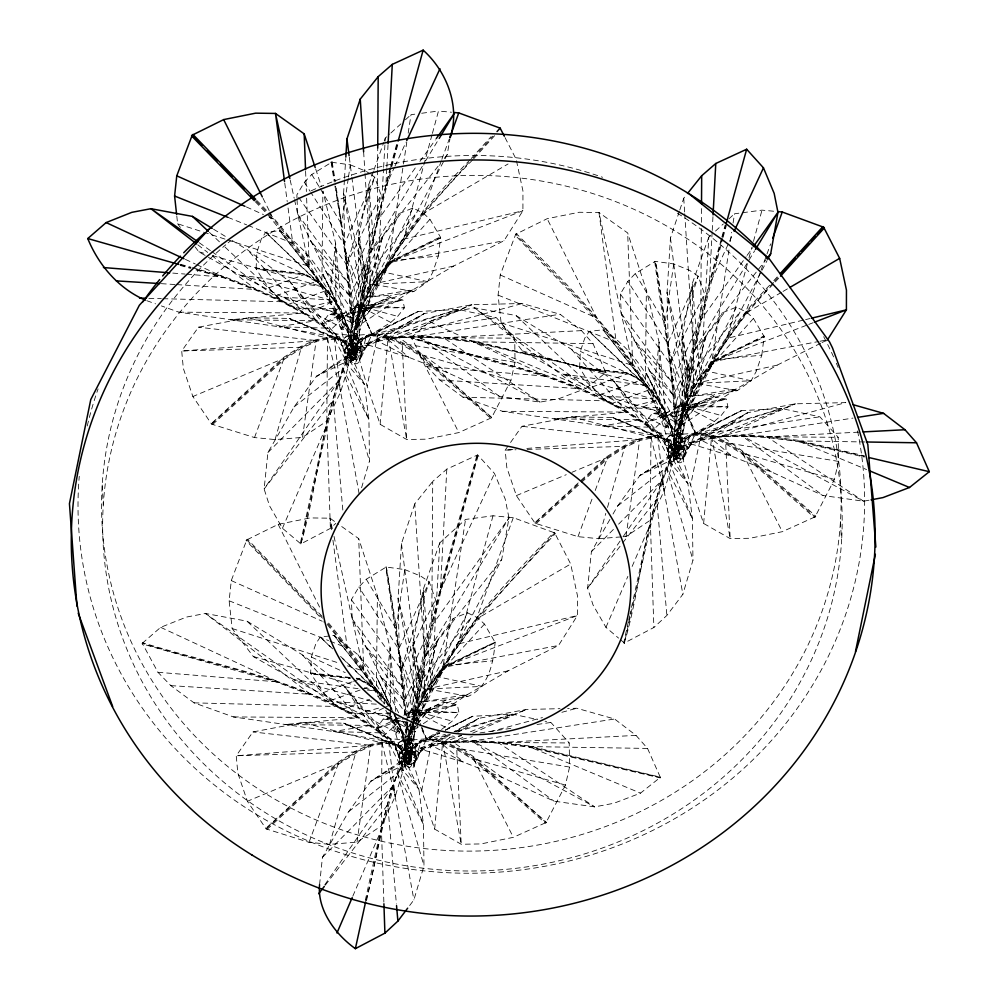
<?xml version="1.0" encoding="UTF-8"?>
<svg xmlns="http://www.w3.org/2000/svg" width="999" height="999" viewBox="0 0 999 999"><rect width="100%" height="100%" fill="white"/><g stroke="black" fill="none" stroke-linecap="round" stroke-linejoin="round"><path stroke-width="0.75" stroke-dasharray="5 3.75" d="M350.649 332.18L349.75 348.938L351.985 349.725L354.845 347.902L353.047 337.824L352.322 322.939L350.649 332.317L352.959 332.08L351.673 331.281L350.649 332.13L353.034 331.718M407.342 718.88C405.557 733.141 404.083 746.715 404.732 760.189C406.081 768.381 413.349 759.053 409.503 754.407C408.091 742.469 405.132 731.805 407.829 722.377M674.15 431.281C675.187 439.622 670.691 451.223 675.461 457.53C684.29 454.957 674.762 440.884 676.523 434.915C675.611 429.145 674.35 401.848 682.529 405.582L694.917 433.354L695.903 433.091L683.491 405.132L680.594 404.033L677.871 406.768L676.485 412.025L674.15 431.431L676.448 431.181L675.162 430.394L674.15 431.231L676.523 430.819M326.823 421.103L327.447 338.186L248.252 317.769L198.439 327.185L181.706 351.011L183.329 368.406L192.869 396.516L211.601 424.125L254.508 437.562L275.075 439.585L302.51 437.387L326.823 421.103L340.696 391.683L348.576 365.859L346.553 342.832L340.147 339.36L289.223 318.419L248.252 317.769M377.585 169.818L377.247 221.066L364.797 278.359L356.368 327.098L444.305 160.152M377.597 168.269L377.722 148.077M381.343 825.861L381.968 742.956L302.772 722.527L252.959 731.942L236.226 755.768L237.849 773.164L247.39 801.273L266.121 828.883L309.028 842.319L329.595 844.342L357.03 842.145L381.343 825.861L395.217 796.44L403.097 770.629L401.074 747.589L394.667 744.118L343.743 723.176L302.772 722.527M409.752 724.175L410.889 731.855L501.723 559.415L508.978 517.944L505.207 499.063L494.493 473.489L477.672 454.895L446.803 469.143L432.717 481.406L431.768 625.824L419.318 683.116L412.25 723.114M622.951 536.738L625.998 536.5L650.312 520.217L650.936 437.3L571.74 416.87L521.94 426.298L508.716 445.092M701.348 228.546L700.736 320.179L688.286 377.472L679.869 426.198L761.288 271.653M701.385 222.34L701.485 206.805M343.069 328.234L335.951 312.5L321.815 286.463L322.889 190.996L335.627 243.207L343.069 328.234L239.585 275.012L198.813 251.798L195.13 246.915M377.41 595.766L390.147 647.964L383.916 704.595L376.336 691.221L377.41 595.766L358.703 538.623L339.985 525.299M666.558 427.335L659.44 411.613L645.304 385.577L646.378 290.11L627.672 232.967L598.975 212.537L579.133 212.263L547.152 218.706L515.721 234.241L500.249 274.95L498.089 295.13L501.123 322.864L522.302 350.899L563.074 374.113L666.558 427.335L659.115 342.307L646.378 290.11M682.529 437.05L680.644 444.318L682.642 436.513L683.391 427.897L682.142 433.866L682.155 433.091M256.106 268.556L256.868 252.31L261.301 239.023L265.709 232.292L279.483 230.682C314.697 252.772 333.691 290.434 348.002 328.059L332.367 311.763C317.645 306.256 301.748 312.075 287.462 304.72C273.626 295.891 264.248 282.492 256.106 268.556L304.82 274.363L316.608 281.331L326.71 290.409L334.515 300.612L343.419 316.596L332.367 311.763L339.273 308.404L323.052 274.176L348.002 328.059M390.771 713.199L356.805 713.923L341.983 709.477L330.632 700.486L323.239 692.632L310.627 673.314L311.388 657.067L315.821 643.781L320.229 637.05L334.016 635.451L358.179 654.919L377.572 678.933L392.033 709.04M579.607 367.657L580.357 351.411L584.79 338.124L589.198 331.393L602.984 329.795C638.199 351.873 657.192 389.535 671.49 427.16L655.868 410.864C641.146 405.357 625.237 411.188 610.951 403.821C597.127 394.992 587.737 381.593 579.607 367.657L628.309 373.464L640.109 380.444L650.199 389.51L658.016 399.712L666.92 415.696L655.868 410.864L662.762 407.505L646.54 373.289L671.49 427.16M390.309 297.577L352.797 317.67L336.114 313.798L351.848 331.993C352.972 323.239 351.173 312.637 356.893 305.307L404.42 307.829L402.822 299.975L390.309 297.577L375.674 303.084L352.26 323.276L336.114 313.798L328.696 314.273L321.528 324.188L328.534 331.83L337.275 334.053L353.371 335.539L371.915 334.028L390.809 322.427L397.689 316.358L404.42 307.829L354.857 307.717L321.528 324.188L353.509 312.874L402.822 299.975L354.857 307.717M411.463 724L406.78 728.034L390.634 718.556L406.368 736.75L407.317 722.427L390.634 718.556L383.216 719.03L376.049 728.945L383.054 736.588L391.795 738.81L407.892 740.309L426.436 738.785L440.297 730.281M713.798 396.69L676.286 416.77L659.615 412.912L675.336 431.106C676.46 422.352 674.662 411.75 680.381 404.408L727.921 406.93L726.31 399.076L713.798 396.69L699.163 402.185L675.749 422.377L659.615 412.912L652.185 413.386L645.029 423.301L652.035 430.931L660.776 433.154L676.872 434.652L695.404 433.141L714.297 421.541L721.191 415.472L727.921 406.93L678.358 406.818L645.029 423.301L676.997 411.988L726.31 399.076L678.358 406.818M386.775 168.694L385.864 185.814L377.247 221.066L416.308 166.496M386.85 167.133L387.999 145.342M446.803 469.143L440.384 590.571L431.768 625.824L508.978 517.944L424.612 657.354L414.76 503.883L432.717 481.406M712.15 231.993L709.352 284.915L700.736 320.179L746.153 256.718M712.237 230.432L712.974 216.421M360.814 340.372L359.652 360.701L367.132 386.014L380.132 424.338L406.693 439.498L426.398 439.173L458.828 432.579L491.583 417.757L510.926 380.344L515.034 362.3L514.71 338.211L496.378 317.694L458.141 309.403L418.082 311.526L366.271 336.725L360.814 340.372L418.082 311.526L371.491 335.364L366.271 336.725L359.652 360.701L371.491 335.364L458.141 309.403L377.659 335.202L371.491 335.364M516.483 160.764L522.952 190.984L522.914 210.752L504.008 240.709L453.646 266.046L413.087 289.71L358.766 325.524L364.685 309.615L377.048 283.179L383.541 168.943M383.628 167.395L385.289 138.062L389.76 134.003M438.998 732.629L420.791 741.483L415.334 745.142L414.185 765.459L421.653 790.771L434.652 829.095L461.213 844.255L480.919 843.93L513.349 837.337L546.103 822.514L565.446 785.102L569.555 767.057L569.23 742.969L550.899 722.452L545.017 721.178M415.434 724.5L424.875 701.51L431.568 687.936L439.81 542.819L465.522 519.443L493.019 515.784L513.286 517.669L554.682 532.892L570.679 564.01L577.472 595.754L577.434 615.509L558.528 645.466L508.166 670.804L467.607 694.48L419.755 726.023M684.315 439.485L683.154 459.815L690.634 485.114L703.621 523.451L730.182 538.598L749.887 538.274L782.317 531.68L815.084 516.858L834.415 479.458L838.523 461.401L838.198 437.312L819.867 416.808L781.643 408.504L741.57 410.626L689.76 435.826L684.315 439.485L741.57 410.626L694.992 434.478L689.76 435.826L683.154 459.815L694.992 434.478L781.643 408.504L701.161 434.315L694.992 434.478M820.691 343.244L777.135 365.159L736.575 388.823L682.255 424.637L688.186 408.716L700.536 382.28L708.791 237.175L711.026 235.14M344.418 179.82L343.581 193.481L344.792 248.813L356.368 327.098M344.518 178.309L345.729 158.579M352.06 349.463C350.986 374.425 360.452 348.226 356.668 340.097L356.581 344.405L354.608 349.525L355.432 348.127M414.76 503.883L401.473 543.618L398.102 598.239L399.313 653.571L408.853 718.031M406.593 754.233C403.346 778.933 418.419 751.91 404.52 760.127C402.734 773.189 418.131 767.082 408.791 758.253M679.308 211.476L670.454 237.962L667.07 292.582L668.294 347.914L679.869 426.198M675.561 448.576C672.327 473.289 687.399 446.253 673.488 454.47C671.703 467.532 687.1 461.438 677.759 452.609M358.878 315.659L359.278 316.458L366.471 297.49L373.114 284.703L382.105 272.24L393.032 261.176L440.734 237.937L440.522 236.863L392.757 260.115L381.78 271.228L372.727 283.778L362.15 306.031L358.903 315.584L355.994 329.995L355.219 328.196L358.903 315.584L359.403 316.246M682.367 414.785L682.866 415.447L682.492 414.573L678.721 427.31L679.17 428.908L679.932 428.608C682.604 412.762 688.723 397.739 696.603 383.803C710.039 357.355 739.822 349.762 764.235 337.038L764.023 335.964L716.258 359.215L705.269 370.329L696.178 382.942C692.394 392.195 682.579 405.956 682.854 415.459M359.028 337.937L357.155 345.217L357.192 344.031L358.379 338.561L357.317 350.661L357.48 349.875C355.794 370.417 341.296 348.289 351.948 340.884L356.918 324.275L364.485 308.903L365.472 310.177L358.641 334.765L359.902 328.783C359.103 332.317 360.701 342.395 354.558 337.063C352.222 340.135 352.934 345.192 352.397 348.976C356.156 356.243 357.292 328.172 355.282 327.972M407.929 739.335L410.015 744.38L410.976 734.003L410.177 732.467L408.129 743.056L409.34 745.229L409.977 741.358C410.152 743.968 410.089 761.613 406.73 752.447M678.983 438.736L679.944 428.346L679.158 426.81L677.11 437.4L678.309 439.585L678.958 435.701C678.646 438.012 679.732 455.132 675.749 447.44C677.921 441.383 672.514 444.031 674.987 448.901L674.874 448.264L676.123 456.268L677.996 458.279L678.808 456.131L677.097 445.591L671.977 426.573L667.12 415.447C664.909 410.302 644.068 377.397 628.309 373.988L579.67 368.206L579.47 367.257L628.271 372.914L640.147 379.945L650.262 389.036L662.961 407.23M356.431 329.508C354.133 320.217 352.997 351.66 355.457 336.601L355.482 339.623M410.951 734.265C410.514 730.032 408.803 735.626 410.951 734.265L413.923 721.003M679.932 428.608L678.858 426.998M356.705 353.996C362.537 359.877 357.23 368.506 351.523 360.527C348.776 358.329 350.861 351.236 354.333 354.707C351.511 349.513 347.053 355.507 350.499 358.816L348.389 351.935L349.3 349.787L348.589 352.884C349.188 357.48 359.365 359.178 356.231 353.009M349.2 354.67L349.263 355.969M354.932 348.926L354.682 345.904L354.757 351.286C358.778 368.344 341.508 355.694 354.258 353.496C361.426 357.255 353.221 369.268 350.474 359.478L350.786 360.302L350.137 358.941M406.73 752.459L408.166 742.607M672.652 454.433C672.439 451.073 676.885 450.949 677.834 453.821C676.161 451.123 672.464 454.52 674.1 456.818L673.988 457.917L672.652 454.433L672.752 455.069M683.903 438.062C695.891 428.871 688.648 442.22 682.554 440.959C681.83 436.138 689.697 437.649 684.727 442.02L684.952 441.546C683.928 441.645 685.664 443.931 683.778 447.664L683.129 445.604C692.17 460.214 665.646 465.109 679.557 446.603L678.383 448.638L678.184 445.017L678.246 450.399C678.496 453.509 678.733 462.962 673.626 458.042M349.712 356.268L349.787 358.117M352.023 350.075C354.47 334.727 362.512 362.637 351.91 358.653C351.96 301.848 344.243 241.021 334.515 183.516M404.245 761.038L404.308 762.874M406.543 754.832L407.117 750.923L410.701 751.048L411.163 762.025L410.065 763.224L407.467 763.661L405.956 762.899L406.356 737.999L405.369 722.227M673.214 455.382L673.289 457.23M675.511 449.175L675.736 446.203M336.825 338.424L337.3 336.526L339.373 336.663L346.066 344.243L344.318 346.291L341.346 345.417L341.546 342.907L344.63 342.482L349.338 348.863L348.589 347.952C363.861 361.301 343.968 367.232 344.343 348.976L344.73 350.537L343.693 348.838C339.56 340.522 335.239 336.089 326.161 328.434L327.235 327.66L339.323 336.601C340.909 342.033 332.867 335.652 339.323 336.601M391.346 743.181L391.82 741.283L393.893 741.42L400.587 749L398.838 751.061L395.866 750.174L396.066 747.664L399.15 747.24L403.858 753.621L403.109 752.709C418.381 766.058 398.489 771.99 398.863 753.733L399.25 755.294L398.214 753.596C394.081 745.279 389.76 740.846 380.681 733.204L381.755 732.417L393.843 741.37C395.429 746.79 387.387 740.421 393.843 741.37M664.41 443.494C666.52 437.937 672.04 444.892 672.827 447.964L672.077 447.065C687.362 460.402 667.457 466.346 667.832 448.076L668.219 449.637L667.182 447.952C663.049 439.622 658.728 435.189 649.65 427.547L650.724 426.76L662.812 435.714C663.91 439.81 671.703 441.158 668.418 445.179C666.171 446.753 662.624 443.244 665.546 441.67M344.118 351.211C344.143 347.877 349.113 347.265 350.899 349.6M398.638 755.968C398.626 752.984 402.759 752.135 404.782 753.758M667.607 450.312C667.594 447.327 671.74 446.491 673.763 448.101M340.909 344.38L342.058 342.57M395.429 749.138L396.066 747.664M351.598 346.728L349.325 345.005C352.297 345.479 354.233 351.498 349.787 350.162C346.291 350.537 346.84 342.595 346.778 347.327L348.589 352.884C347.427 347.739 355.095 349.8 356.231 353.009M380.132 424.338L388.136 337.237L377.659 335.202L367.132 386.014M401.935 746.49C397.24 743.943 400.237 750.187 401.298 752.085L401.498 750.062L403.121 757.642C403.758 770.067 420.479 773.189 410.751 757.766C399.912 746.153 401.998 767.182 411.351 760.564M434.652 829.095L442.657 741.995L432.18 739.959L426.011 740.122L420.791 741.483L414.185 765.459L426.011 740.122L439.722 733.116M676.81 449.438L677.959 450.711L675.087 445.829L672.814 444.118L674.075 445.304C671.003 436.351 652.185 435.164 671.153 443.731C673.189 437.837 663.973 439.747 670.267 446.428L670.466 444.418L672.09 451.985C676.773 471.703 690.971 460.576 676.073 448.938L678.071 450.287M703.621 523.451L711.625 436.338L701.161 434.315L690.634 485.114M346.778 347.327C345.816 344.618 349.675 344.568 350.936 346.104C349.8 350.874 357.33 351.223 357.28 346.591M351.748 323.326C354.008 327.635 350.125 299.25 359.99 306.019L372.078 334.303L359.028 306.468C353.559 302.16 353.708 318.644 352.772 323.139M401.148 751.41C403.234 746.84 408.454 753.583 408.991 756.368L406.943 754.732M670.117 445.766C670.304 443.044 674.05 444.318 675.087 445.829M411.351 760.551L411.226 758.753M672.09 451.985L672.789 448.888L672.09 451.985C672.664 455.731 681.243 458.753 680.207 453.096M676.897 444.98C673.925 438.861 671.578 464.46 679.907 456.993C675.174 392.033 666.246 325.911 655.694 261.288L654.72 261.376C662.387 321.578 677.172 385.776 674.425 445.829M676.335 444.168L677.135 436.963M356.331 346.541L353.958 348.052L351.124 347.44L353.496 345.929L356.331 346.553L344.68 244.318L335.564 183.317M402.909 756.693L403.821 754.545L403.121 757.642M405.794 752.459C413.411 754.62 409.091 747.289 405.794 752.447M671.877 451.036L672.964 449.026L677.022 449.575L675.911 449.075M674.65 446.253C683.054 449.463 678.358 441.895 675.212 445.666M361.576 487.749L369.468 461.088L368.918 419.568L364.423 384.503L350.125 354.158L316.408 376.373L294.131 406.88L267.907 452.572L264.111 488.973L269.53 505.806L282.455 528.259L300.849 543.906L330.382 528.396L335.801 523.376M351.436 336.051C363.024 335.726 343.968 334.977 355.057 335.589M319.58 884.627L322.427 857.329L348.651 811.638L370.929 781.131L404.645 758.915L418.943 789.26L423.439 824.325L423.988 865.846L413.898 899.912L408.566 906.98M410.851 751.298L409.578 740.346L407.592 739.959L405.944 741.008L407.917 741.395L409.578 740.346L408.129 729.195L405.694 729.582L408.104 729.245L407.355 723.338M609.914 519.43L591.408 551.673L587.612 588.086L593.019 604.919L605.956 627.372L618.593 638.124M674.924 435.164L677.359 435.626L678.446 434.528L674.924 435.127L677.896 434.29M359.715 309.603L358.466 309.453L354.957 326.723L355.906 328.521L357.779 327.46L362.325 294.717M411.526 721.415C404.383 736.463 415.759 737.649 413.461 721.64M413.848 720.504L416.845 699.487M721.453 238.536C705.506 294.568 691.795 351.286 681.93 408.716C682.991 410.839 683.691 406.793 681.955 408.566L678.383 426.211L679.395 427.622L681.281 426.561L685.826 393.831M396.241 717.532L397.59 732.991L294.106 679.77L253.334 656.555L232.143 628.521L229.121 600.786L231.281 580.594L246.753 539.897L278.184 524.35L310.165 517.919L329.995 518.194L338.736 524.413M329.395 299.837L335.627 243.207L335.951 312.5L282.143 297.14L329.395 299.837L239.585 275.012L321.815 286.463C306.081 260.627 288.486 235.702 267.982 213.424M360.302 346.978L357.043 350.362L358.629 349.55C351.71 349.275 356.243 358.666 361.089 355.157L364.785 347.814L363.886 350.387C347.465 348.551 385.676 335.352 386.7 337.937L417.669 335.664L443.681 337.187L474.525 341.196L606.106 372.639L474.338 342.407L443.556 338.411L417.757 336.9L398.526 337.712L377.21 341.321L376.536 340.197L377.547 340.334L377.385 341.283C350.487 354.108 377.547 332.667 363.886 350.387C366.096 348.626 362.962 345.679 360.851 346.69M414.822 751.735L411.563 755.119L413.149 754.307C406.231 754.033 410.776 763.436 415.609 759.914L419.305 752.572L418.406 755.157C404.97 754.757 428.171 743.256 431.206 744.879L452.759 741.233L472.19 740.421L498.201 741.945L529.045 745.953L660.651 777.247L660.289 777.946L528.858 747.177L498.076 743.169L472.277 741.658L453.047 742.469L431.73 746.078L431.056 744.954L432.18 745.242L431.905 746.041C405.02 758.878 432.067 737.424 418.406 755.157C420.804 753.146 416.895 750.062 414.835 751.723M652.884 398.938L659.115 342.307L659.44 411.613L605.631 396.241L652.884 398.938L563.074 374.113L645.304 385.577C612.175 327.21 561.538 282.255 515.721 234.241M683.791 446.091L680.544 449.463L682.117 448.651C675.199 448.376 679.745 457.779 684.577 454.27L688.286 446.915L687.387 449.5C670.953 447.652 709.19 434.465 710.189 437.05L741.158 434.777L767.17 436.288L798.014 440.297L864.485 455.869M256.805 200.449C293.781 236.663 321.516 280.956 344.867 326.848C345.691 329.995 338.911 331.119 342.095 327.51C347.927 323.826 348.688 341.683 351.223 344.942L350.786 344.006C363.499 359.59 340.709 374.25 345.604 347.252L345.654 348.426L345.067 345.866C336.026 296.853 298.926 252.472 267.257 214.098M352.972 346.828C352.697 350.137 348.801 353.808 345.454 352.372L344.842 351.024M389.273 712.861L391.246 716.67C397.39 728.608 402.859 737.599 405.744 749.7L405.307 748.763C418.019 764.347 395.229 779.008 400.124 752.01L400.174 753.184L399.588 750.624C397.652 736.975 392.794 723.576 385.764 710.264M407.492 751.585C407.217 754.894 403.334 758.566 399.975 757.13L399.363 755.781M672.065 431.73C674.038 434.44 672.389 441.283 667.532 440.147C646.415 358.404 570.666 294.618 515.022 234.927L516.358 233.579C577.022 293.893 646.515 362.088 674.712 444.043L674.288 443.106C686.987 458.703 664.198 473.364 669.105 446.353L669.155 447.527L667.22 439.71M676.46 445.929C676.186 449.238 672.302 452.922 668.955 451.486L668.331 450.137M357.217 345.716L355.107 343.356L352.759 344.18L348.039 326.923L347.377 328.059L349.213 337.749L346.541 340.871L343.731 340.634M351.236 324.912L353.534 324.338M405.694 729.632L408.116 729.133M674.675 423.988L677.097 423.551M438.324 256.019L440.621 237.4L429.945 219.33L423.364 213.199L412.962 208.004L398.701 213.761L382.967 235.564L369.343 265.784L355.831 328.858L375 304.033L391.783 295.142L413.811 291.558L427.634 281.643L432.642 272.49L438.324 256.019L392.894 260.639C372.852 278.134 361.426 303.259 355.831 328.858M446.303 699.899L429.52 708.791L413.661 720.716L420.766 701.847L446.303 699.899L468.331 696.315C489.048 686.937 493.406 662.487 495.142 642.157L447.277 664.872L436.301 675.986L427.247 688.536L420.554 701.435L413.586 720.217M761.812 355.12L764.11 336.501L753.446 318.431L746.865 312.312L736.45 307.105L722.19 312.862L706.468 334.665L692.831 364.885L679.32 427.959L698.488 403.134L715.284 394.243L737.312 390.659L751.123 380.756L756.143 371.591L761.812 355.12L716.395 359.752C696.353 377.235 684.914 402.36 679.32 427.959M359.141 340.234L356.531 344.405C355.344 341.521 361.538 322.178 354.957 326.723M682.966 438.873L680.032 443.506C683.441 417.769 678.009 419.68 675.611 443.618L675.986 442.42C667.432 466.57 685.926 457.355 680.157 439.198L680.069 443.519L678.096 448.626L678.433 447.914M394.63 714.148L403.097 732.517L402.797 733.94L401.948 733.116L402.585 731.768L408.116 751.236L409.827 761.787L409.028 763.935L407.142 761.925L405.457 751.473L407.018 748.076C404.558 752.21 404.058 757.854 405.132 762.462L405.02 763.573C401.586 760.276 406.031 754.257 408.853 759.465L406.331 758.641L404.782 761.263C413.211 766.982 411.813 749.737 411.188 744.854L411.101 749.163C409.827 746.278 416.071 726.935 409.478 731.48M349.35 336.363L350.699 339.011L351.161 336.975L350.1 335.589L349.3 336.763L347.902 329.995M403.871 741.121C408.379 751.635 403.072 730.793 404.47 744.779M672.851 435.464L674.188 438.111L674.662 436.088L673.601 434.702L672.789 435.864L670.866 427.16L671.216 426.036L671.977 426.573L671.453 428.296L666.708 415.946M357.48 336.663C351.211 331.343 351.723 345.816 354.158 349.563M407.58 742.12L406.643 749.262L407.33 749.675M302.51 437.387L316.171 340.547L327.447 338.186L334.24 338.162L340.147 339.36L348.576 365.859L334.24 338.162L289.223 318.419L346.553 342.832M357.03 842.145L370.691 745.304L381.968 742.956L388.761 742.919L394.667 744.118L403.097 770.629L388.761 742.919L343.743 723.176L401.074 747.589M405.457 751.485L405.694 749.824L406.968 749.375M625.998 536.5L639.66 439.647C649.6 436.863 661.213 435.277 670.042 441.945L672.065 464.972L664.185 490.784L650.312 520.217M348.264 178.534L341.533 224.201L346.553 264.623L352.385 324.6L297.764 214.335L297.053 199.413M348.489 177.01L350.287 164.835L333.104 162.462M350.487 308.679L351.498 308.491M398.601 712.786L352.285 619.093L351.373 599.7L358.866 587.037L366.283 579.245L386.201 567.032L404.807 569.592L396.054 628.958L405.756 716.221M406.406 716.108L406.031 713.211L404.982 713.398L406.031 713.211L404.857 700.711L396.578 628.858L386.338 566.858L385.689 567.082L398.164 649.263L405.107 716.333M673.776 263.948L665.022 323.301L670.042 363.736L675.873 423.701L621.253 313.449L620.342 294.043L627.834 281.381L635.264 273.601L655.169 261.376L673.776 263.948L689.685 270.404L698.176 276.211L704.47 293.906L675.873 423.701M673.988 407.779L674.987 407.604M359.503 339.722L362.575 338.898L361.463 342.432C360.427 342.545 362.175 344.83 360.289 348.564L359.628 346.491L360.314 346.753L358.454 346.591L355.207 348.201L356.069 347.502C342.719 364.598 366.87 362.737 360.327 346.765L361.338 347.902M408.828 753.858L410.589 752.259C396.69 770.853 423.201 765.771 414.148 751.248L414.81 753.321C416.695 749.587 414.96 747.302 415.984 747.202L415.759 747.664C422.077 739.822 408.541 745.304 415.234 746.802C431.031 736.575 412.587 741.146 411.663 749.075L412.637 747.727L410.564 749.837L409.128 754.282L409.952 752.884M453.646 266.046L377.048 283.179L388.386 262.725L403.234 165.572M403.471 164.036L406.768 142.445M408.179 133.192L411.001 114.685L415.584 114.073M508.166 670.804L431.568 687.936L442.907 667.482L465.522 519.443M777.135 365.159L700.536 382.28L711.875 361.825L729.32 247.715M730.257 241.546L731.668 232.292M733.079 223.039L734.502 213.786L761.987 210.14L775.012 211.351M410.889 731.855L412.025 724.575M362.375 306.431L369.343 265.784L359.141 315.959L375 304.033L362.375 306.431L382.967 235.564L366.246 297.09L391.783 295.142M417.657 724.15L429.52 708.791L416.895 711.188L423.863 670.541L437.487 640.322L453.221 618.518L467.482 612.762L477.884 617.969L484.465 624.088L495.267 642.669L447.552 665.933L436.625 676.997L427.597 689.51L420.991 702.26L413.898 721.091M685.863 405.544L692.831 364.885L682.629 415.06L698.488 403.134L685.863 405.544L706.468 334.665L689.747 396.191L715.284 394.243M445.03 158.779L447.202 154.645L449.887 139.298M684.34 445.791C686.463 444.792 689.585 447.727 687.387 449.5C701.036 431.768 673.988 453.221 700.873 440.384L701.161 439.585L700.024 439.298L700.686 440.422L722.027 436.825L741.246 436.014L767.057 437.525L797.826 441.521L864.26 457.08M361.675 354.595L361.089 355.157L361.763 351.398L362.063 353.908L360.377 356.718L360.764 356.031C360.152 363.736 348.389 358.753 354.021 353.009M416.208 759.352L415.609 759.914L416.283 756.156L416.583 758.666L414.897 761.475L415.284 760.788C414.672 768.493 402.909 763.511 408.541 757.766M354.046 348.938C358.067 358.067 352.447 364.41 351.798 351.598L351.898 352.235L350.924 346.104L352.485 343.319C349.151 347.04 348.089 362.649 355.819 356.406L355.469 354.645L353.484 353.246M357.517 337.275C357.605 340.159 352.797 340.497 353.059 337.387M412.038 742.032C407.754 749.937 406.381 735.164 412 741.42L411.688 735.764L411.813 740.871M681.006 436.376C681.093 439.26 676.286 439.597 676.548 436.501M680.769 445.691C680.906 449.862 673.988 450.312 674.4 445.841M358.466 309.453L358.878 310.227L359.715 309.615M362.3 294.88L365.434 278.371M412.987 714.21C416.633 716.982 410.414 708.179 411.825 719.967M414.235 714.372L412.962 714.372C427.659 626.311 453.546 540.684 477.072 454.732L478.284 455.044L440.996 590.734L419.93 683.279M416.82 699.637L419.955 683.129M681.955 408.566L682.542 409.328L683.204 408.716M685.789 393.981L688.923 377.485M355.719 345.804C357.704 354.508 366.808 337 356.543 344.393M470.192 159.665C427.21 203.371 387.4 251.823 363.898 309.028L365.472 310.19C389.123 252.535 429.433 203.883 472.689 159.84M361.438 348.738C361.451 352.435 354.083 356.98 352.934 352.048M417.969 721.89L420.03 714.797L418.419 713.798L419.992 714.947C448.539 643.693 504.158 588.761 555.407 533.553L554.045 532.255C500.162 588.998 444.218 646.578 415.259 720.691M415.959 753.508C415.971 757.192 408.603 761.75 407.455 756.805M679.208 444.905C681.193 453.608 690.297 436.101 680.032 443.494M769.655 285.214C735.014 320.667 706.83 362.512 687.399 408.141L688.973 409.29C708.915 362.237 738.461 319.468 774.25 283.079M684.927 447.852C684.952 451.536 677.584 456.093 676.435 451.148M413.661 720.716L423.863 670.541L412.599 723.101M365.409 278.521L377.859 221.229L391.396 168.082M688.898 377.622L701.348 320.329L722.664 238.861M421.653 790.771L432.18 739.959L449.75 734.327M356.93 324.2C356.393 327.984 363.474 327.734 359.278 324.388C353.996 323.289 361.251 323.713 360.577 326.885M363.898 309.041L365.472 310.177M414.622 722.065C405.881 730.394 417.907 738.748 417.557 723.276M418.419 713.798L420.005 714.934M413.761 736.95L415.122 730.868L411.95 728.571L406.481 745.641C395.816 753.046 410.314 775.174 412 754.632L411.838 755.419L412.899 743.318L411.713 748.788L411.675 749.974L413.673 742.157L414.423 733.553L413.161 739.522L413.186 738.748M684.09 425.961C682.267 419.193 677.884 426.835 684.09 425.961L688.973 409.29L687.974 408.004L680.419 423.301L675.449 439.985C672.14 443.269 670.579 450.124 672.689 454.445M687.387 408.141L688.973 409.29M371.041 174.613L374.687 177.11L380.981 194.805L352.385 324.6M353.371 335.539L359.515 306.243L356.893 305.307L328.534 331.83M404.807 569.592L420.704 576.061L429.208 581.868L435.502 599.562L409.528 717.419M407.892 740.309L411.276 724.188M411.576 722.727L414.036 711.013L411.413 710.064L402.335 718.543M415.109 731.655L413.798 729.158L411.438 729.033M676.872 434.652L683.004 405.357L680.381 404.408L652.035 430.931M672.302 452.597C666.033 460.189 676.136 456.855 674.849 452.26C671.378 449.063 672.552 457.579 673.176 454.395C673.413 451.336 677.896 451.473 672.527 452.222C672.764 460.402 683.204 458.004 680.968 448.988L680.806 449.762L681.88 437.662L677.384 436.326M416.745 725.336L410.352 733.616L412.275 724.6M300.849 543.906C319.255 481.818 321.191 412.824 350.125 354.158M365.309 900.336L380.806 829.507L392.595 785.489C396.016 784.415 399.125 753.071 406.605 758.116C403.871 755.956 404.345 762.187 403.871 760.476M365.934 900.436C379.208 853.92 381.693 802.234 404.645 758.915M366.546 900.549L382.055 829.719L393.743 786.038C391.62 780.918 405.457 764.847 401.823 761.688C401.136 762.137 401.785 763.423 402.522 762.849C413.124 755.931 397.34 756.78 405.444 760.264M402.759 721.066L406.905 729.357L408.216 723.388M628.346 621.803L623.726 642.906L624.3 643.381L651.023 524.063L662.712 480.382C675.012 448.638 673.738 447.465 661.575 479.832L649.775 523.851L629.994 614.273M628.671 620.304L629.657 615.771M624.35 643.006C642.757 580.931 644.68 511.938 673.613 453.271L687.911 483.616L692.419 518.668L692.956 560.202L682.866 594.268L666.87 615.446L653.87 627.497L624.35 643.006L619.742 639.098M682.729 431.293C684.79 429.008 684.802 421.628 680.406 423.376M410.352 733.616L412.924 723.588M675.749 446.191L676.698 444.93L679.819 445.666M407.517 717.682C407.654 714.809 410.065 706.68 414.51 710.789L421.341 726.073M403.671 719.18L408.029 717.632L409.378 712.474L411.413 710.064L458.941 712.587L457.342 704.732L444.83 702.334L430.194 707.841L412.637 722.989M408.541 717.594C409.365 714.185 410.402 708.016 413.549 711.226L418.506 722.339M408.166 742.644C409.091 740.084 412.013 745.466 413.561 742.707M677.135 436.988C678.371 434.403 679.994 440.571 678.296 436.351C673.751 431.893 682.005 431.293 682.554 435.876M431.993 134.877L403.584 239.223L388.386 262.725L504.008 240.709M432.405 133.391L438.486 111.026L451.523 112.238M467.482 612.762L420.766 701.847L437.487 640.322L416.895 711.188M493.019 515.784L458.104 643.98L442.907 667.482L558.528 645.466M747.377 263.798L727.085 338.324L711.875 361.825L818.368 341.558M749 257.829L751.835 247.402M753.458 241.433L761.987 210.14M390.172 167.757L369.493 252.435L358.441 309.615L359.677 309.777M390.584 166.271L397.14 142.42M390.784 167.919L385.864 185.814L394.343 167.47M391.196 166.433L397.752 142.57M391.795 166.583L398.351 142.732M477.672 454.895L440.384 590.571L494.493 473.489M721.865 237.05L725.137 225.125M722.065 238.699L709.352 284.915L728.908 242.607M722.477 237.213L725.749 225.275M723.076 237.362L726.36 225.437M275.075 439.585L301.436 347.227L316.171 340.547L198.439 327.185M329.595 844.342L355.956 751.985L370.691 745.304L252.959 731.942M507.842 446.353L505.194 450.112L506.818 467.507L516.358 495.616L535.089 523.239L577.996 536.663L598.576 538.686L605.794 513.361M607.492 507.405L624.924 446.341L639.66 439.647L521.94 426.298M409.802 732.729L413.024 721.715M347.078 357.23C347.315 360.152 351.611 355.719 351.598 353.971C346.029 346.428 340.509 380.894 338.074 380.731L326.286 424.75L300.237 543.793L300.811 544.28L327.522 424.962L339.223 381.268C340.534 380.407 348.738 349.75 347.989 358.092M348.813 353.496C349.65 358.841 348.726 353.072 351.76 353.134C350.424 350.1 346.366 356.693 350.924 355.507M403.346 758.253L404.345 760.576M298.651 197.465L346.553 264.623L374.687 177.11L344.168 244.418L310.976 192.632M351.373 599.7L401.074 669.38L429.208 581.868L398.688 649.175L358.866 587.037M620.342 294.043L670.042 363.736L698.176 276.211L667.657 343.519L627.834 281.381M679.795 210.002L683.741 198.239L686.575 194.68M373.401 171.453L368.756 184.515L358.591 237.375L358.766 325.524M373.926 170.005L383.741 142.42M384.253 140.971L385.289 138.062M439.81 542.819L423.276 589.273L413.111 642.132L413.286 730.281L418.456 726.872M708.791 237.175L692.245 283.616L682.08 336.476L682.255 424.637M441.346 160.739L421.815 214.36L403.584 239.223L522.914 210.752L388.386 262.725M441.87 159.291L449.263 138.998M513.286 517.669L476.336 619.118L458.104 643.98L577.434 615.509L442.907 667.482M760.614 271.441L745.316 313.461L727.085 338.324L804.12 319.942M761.151 269.992L766.42 255.494M766.957 254.046L770.641 243.906M254.508 437.562L284.091 358.241L301.436 347.227L181.706 351.011L316.171 340.547M344.942 350.112C345.854 347.265 349.25 344.081 352.36 345.479L353.921 346.141L354.882 348.276L354.745 347.64M309.028 842.319L338.611 763.011L355.956 751.985L236.226 755.768L370.691 745.304M399.463 754.869C400.374 752.022 403.771 748.838 406.88 750.237L407.317 750.823M413.286 730.281L414.897 725.948M577.996 536.663L593.056 496.291M595.204 490.521L607.579 457.355L624.924 446.341L526.96 449.425M668.431 449.213C669.342 446.378 672.739 443.181 675.848 444.58L677.409 445.242L678.383 447.39M406.268 728.084L407.292 727.896M405.169 736.887C410.689 735.826 402.06 737.799 407.555 736.475M675.237 422.44L676.261 422.24M366.246 297.09L398.701 213.761M420.766 701.847L453.221 618.518M689.747 396.191L722.19 312.862M350.087 340.234C362.537 336.813 342.22 344.942 352.959 338.998M349.9 348.176C363.324 340.11 350.237 375.761 349.75 348.951M404.258 753.333C413.948 746.315 406.118 760.326 404.757 752.559M282.455 528.259L326.91 424.85L330.382 528.396M352.809 896.19L381.431 829.607L383.866 902.247M605.956 627.372L627.872 576.373M632.13 566.458L650.399 523.963L653.87 627.497M344.18 350.437L346.628 348.301L350.262 349.001M398.701 755.194L400.287 753.371L403.983 753.308M667.669 449.55L669.255 447.727L672.951 447.652M351.061 345.854L352.672 343.756C355.194 345.741 352.822 352.31 351.049 347.352M405.582 750.611C415.222 740.072 411.151 763.86 405.419 751.498M349.812 296.054L325.412 270.741L350.986 308.541L365.809 263.436L349.812 296.054L310.115 240.497L348.526 283.241L373.052 229.121M404.333 700.811L379.932 675.499L405.507 713.298L420.329 668.194L404.333 700.811L364.635 645.254L403.059 687.999L427.572 633.878M673.301 395.154L648.9 369.842L674.475 407.642L689.31 362.537L673.301 395.154L633.603 339.61L672.027 382.342L696.54 328.221M678.446 425.886L679.944 424.725L681.343 426.186M677.509 452.11C671.89 457.867 683.653 462.849 684.253 455.132L683.878 455.831L685.551 453.009L685.252 450.499L684.577 454.27L685.177 453.708M394.992 166.059L406.069 142.083M729.57 241.196L732.829 234.141M346.553 264.623L380.981 194.805M401.074 669.38L435.502 599.562M670.042 363.736L704.47 293.906M413.811 291.558L372.902 284.265L412.962 208.004M346.715 345.991L347.964 345.067L350.212 345.617M401.236 750.749L403.184 749.837L406.118 751.485M737.312 390.659L696.39 383.366L736.45 307.105M670.217 445.092L671.453 444.168L673.701 444.73M762.012 270.279L767.082 260.639M352.385 346.578L353.209 345.829L354.245 346.541M406.905 751.335L408.441 750.898L409.415 754.295L409.203 750.674L409.278 756.043C409.528 759.165 409.765 768.618 404.657 763.698M675.873 445.679L677.409 445.254M367.445 345.904L368.094 344.056L365.821 343.219M421.965 750.674L422.614 748.813L420.292 748.014M690.933 445.017L691.583 443.169L689.273 442.357M354.258 352.61L355.332 350.861M408.778 757.367L409.852 755.619M677.747 451.71L678.833 449.975M353.646 353.696L354.47 351.411M408.166 758.453L408.991 756.168M677.135 452.809L678.121 451.024M612.999 514.048L617.632 505.993L639.897 475.474L673.613 453.271M401.598 761.987L402.585 761.713L402.522 762.849M670.579 456.331L671.565 456.056L671.49 457.192M349.4 354.046L350.699 352.697M672.889 453.146L674.188 451.81L675.873 451.835M329.021 163.898L311.763 174.488L304.345 182.28L296.853 194.93L296.99 197.914M365.022 173.539L370.092 252.597L424.725 162.313M425.537 160.989L438.386 139.748M684.727 213.736L693.593 351.698L748.226 261.413M749.025 260.09L754.657 250.799M668.806 448.226L672.252 444.767L675.848 444.592M349.475 336.026L351.024 336.551M403.996 740.783L405.544 741.308M672.964 435.127L674.525 435.664M359.103 493.631L338.649 381.006L264.111 488.973L333.229 400.025L342.832 510.139M324.775 884.839L393.169 785.763L413.898 899.912M620.054 541.083L587.612 588.086L621.69 544.218M623.563 536.001L662.137 480.107L682.866 594.268M405.956 740.808L408.079 739.909L409.578 740.346M423.364 213.199L381.943 271.728L427.634 281.643L372.902 284.265M477.884 617.969L427.422 689.023L468.331 696.315M746.865 312.312L705.431 370.841L751.123 380.756L696.39 383.366M419.942 161.413L435.389 139.835M747.065 255.444L752.522 247.827M676.723 448.226L677.097 445.579M359.465 339.772C356.855 349.25 377.048 327.123 360.402 338.961M357.992 347.602C351.386 331.868 344.63 352.322 357.829 348.389M412.512 752.372C405.906 736.625 399.15 757.092 412.35 753.146M681.48 446.715C674.887 430.969 668.131 451.436 681.318 447.49M353.821 333.629L357.08 334.166L359.066 336.775L356.343 333.716L353.833 333.604C352.485 336.963 358.142 340.072 353.896 337.225M408.042 738.798L410.864 738.473L413.586 741.533L411.6 738.923L408.341 738.386M405.956 749.787L407.192 748.513M674.924 444.13C676.136 441.633 680.307 441.908 680.706 444.817M325.262 885.201L387.749 804.782L396.403 904.045M622.639 542.994L656.718 499.138L666.87 615.446M370.092 252.597L440.459 163.224M444.318 158.329L447.202 154.645M424.612 657.354L501.723 559.415M693.593 351.698L765.883 259.877M441.546 729.507L452.21 721.128L458.941 712.587L409.378 712.474L403.833 715.222M361.688 294.717L344.792 248.813L359.078 309.615L391.795 261.014L361.688 294.717L343.581 193.481L364.797 278.359L416.783 212.487M416.208 699.475L399.313 653.571L413.598 714.372L446.316 665.771L416.208 699.475L398.102 598.239L419.318 683.116L471.316 617.245M685.189 393.818L668.294 347.914L682.567 408.716L715.296 360.115L685.189 393.818L667.07 292.582L688.286 377.472L740.284 311.588M351.848 331.993L375.674 303.084M406.368 736.75L415.896 725.187M416.845 724.038L430.194 707.841M675.336 431.106L699.163 402.185M673.726 446.903C675.611 442.582 682.841 450.262 673.239 448.052M400.449 752.871L403.284 750.424L406.88 750.249M429.945 219.33L392.894 260.639L440.696 237.487M753.446 318.431L716.395 359.752L764.11 336.501M484.465 624.088L436.463 676.485L482.155 686.4L427.422 689.023M471.228 158.516L491.083 136.663M468.831 162.625L421.815 214.36L508.066 163.973M473.002 158.029L492.857 136.176M473.738 158.691L494.617 135.702M773.825 280.619L778.009 276.024M773.513 282.43L745.316 313.461L781.705 292.207M774.562 281.268L778.745 276.673M775.299 281.93L779.47 277.335M554.682 532.892L476.336 619.118L570.679 564.01M350.474 354.57L351.099 353.908M673.963 453.671L674.6 453.022M404.995 759.327L405.631 758.678M267.907 452.572L338.649 381.006M591.408 551.673L614.26 528.558M618.606 524.15L662.137 480.107M322.427 857.329L393.169 785.763M406.019 713.249L404.982 713.398M366.096 336.114L365.809 337.512L371.441 336.089L377.385 335.989L387.649 338.024L401.536 344.23L418.369 354.732L490.896 418.456L492.095 417.732L419.717 353.296L402.834 342.769L388.773 336.501L377.947 334.428M361.713 341.458L362.737 339.248L360.377 339.011M701.635 433.529L695.254 433.691L689.809 435.102L688.935 436.326L700.873 435.089L711.138 437.125L725.024 443.331L741.87 453.833L814.385 517.569L815.584 516.833L815.771 516.158L743.219 452.397L726.335 441.87L712.275 435.614L701.435 433.529M685.214 440.559L686.051 438.037L683.378 438.461M677.797 448.201L680.856 446.004L684.44 446.328M432.654 739.173L426.286 739.347L420.841 740.759L419.955 741.982L431.905 740.746L442.17 742.781L456.056 748.988L472.889 759.49L545.417 823.213L546.615 822.489L474.238 758.054L457.355 747.527L443.294 741.258L432.467 739.185M416.233 746.216L417.257 744.005L414.897 743.768M365.896 336.263L365.509 337.362L366.658 337.187M689.385 435.364L689.01 436.463L690.147 436.288M415.696 747.876C400.999 749.138 419.255 758.416 414.66 747.377M420.417 741.021L420.03 742.12L421.178 741.945M431.068 744.954L431.73 746.078M383.054 736.588L401.211 719.605M390.884 132.979L400.949 123.839M405.419 119.768L411.001 114.685M715.496 231.069L723.313 223.951M728.908 218.868L734.502 213.786M211.601 424.125L284.091 358.241L192.869 396.516M535.089 523.239L579.969 482.455M581.118 481.406L607.579 457.355L571.952 472.302M266.121 828.883L338.611 763.011L247.39 801.273M411.263 337.65L429.632 321.678L455.319 311.438L474.413 307.817L515.959 315.509L571.241 349.101L613.686 381.094L661.713 436.75L602.547 425.899L502.385 411.288L463.012 397.202L439.81 379.995L426.935 366.645L411.263 337.65C495.866 364.323 591.595 377.485 661.713 436.75M142.283 643.306L160.664 627.335L186.351 617.095L205.432 613.461L246.978 621.166L302.272 654.757L344.717 686.75L392.732 742.407L333.579 731.543L233.416 716.932L194.043 702.859L170.841 685.639L157.967 672.302L142.283 643.306C226.898 669.967 322.627 683.141 392.732 742.407M346.753 347.153L349.825 345.242L352.36 345.492M408.416 741.982L409.553 742.307L410.04 743.968M351.985 344.318L352.672 343.756M675.474 443.419L676.173 442.869M585.988 388.374L605.819 372.59L593.019 343.668L581.493 330.632L560.077 314.248L522.29 303.496L471.828 304.72L424.188 313.599L366.633 344.568L408.791 357.292L447.839 372.777L499.537 396.416L540.122 402.122L559.452 398.489L585.988 388.374L474.425 341.808L443.618 337.799L417.794 336.288L386.863 338.561L377.035 340.696L366.633 344.568M448.563 734.577L421.153 749.325L463.311 762.062L502.36 777.534L554.058 801.173L594.642 806.88L613.973 803.246L640.509 793.131L660.339 777.347L647.539 748.426L636.013 735.389L614.597 719.005L576.81 708.254L567.632 708.478M351.723 346.553C350.249 347.852 354.47 345.666 354.845 347.527M294.131 406.88L342.844 368.569L368.918 419.568L345.404 362.137L316.408 376.373L347.652 357.517L364.423 384.503L345.404 362.137M617.632 505.993L666.345 467.669L692.419 518.668L668.905 461.251L639.897 475.474L671.141 456.618L687.911 483.616L668.905 461.251M348.651 811.638L397.365 773.326L423.439 824.325L399.925 766.907L370.929 781.131L402.172 762.274L418.943 789.26L399.925 766.907M348.838 350.399L350.312 349.687M672.339 449.5L674.812 448.801M403.359 755.157L405.844 754.457M678.708 447.302L680.856 446.016L683.803 445.866M355.207 348.189L357.355 346.903M357.167 343.781L357.892 343.256M680.669 442.882L682.929 441.77M411.688 748.538L413.961 747.427M386.863 338.561L424.188 313.599L377.035 340.696L408.791 357.292L386.863 338.561L471.828 304.72L398.376 337.088L447.839 372.777M690.122 443.668L747.689 412.712L700.524 439.81L732.279 456.406L710.351 437.674L747.689 412.712L795.329 403.821L845.778 402.609L721.877 436.201L700.524 439.81L690.122 443.668L732.279 456.406L771.328 471.89L823.039 495.529L863.611 501.223L871.053 499.825M421.153 749.325L431.556 745.454L441.383 743.318L452.972 735.576M458.116 732.13L478.708 718.368L526.348 709.477L559.989 708.666M676.71 448.226L675.336 448.027L674.537 446.466M674.425 454.62L672.639 454.582M783.054 291.421L788.436 288.274M450.424 734.615L431.556 745.454L463.311 762.062L441.383 743.318L461.55 735.289M455.806 731.518L478.708 718.368L454.046 731.63M412.674 719.555L444.83 702.334M350.387 342.195L352.922 341.883M673.888 441.296L676.423 440.996M404.907 746.952L407.442 746.64M674.2 446.541L676.748 445.829L678.333 446.64M405.232 752.197L407.767 751.485L409.365 752.284M677.322 432.742L679.832 432.829L682.292 435.189M376.698 340.11L377.197 341.321M700.187 439.223L700.699 440.422M445.204 730.306L472.602 716.283L512.662 714.16L537.662 719.58M822.052 342.557L827.497 339.822L819.892 341.271M415.334 745.142L439.885 732.766M445.329 730.019L472.602 716.283L446.004 729.22M287.462 304.72L326.71 290.409L279.483 230.682L334.515 300.612L318.182 308.703L339.273 308.404L303.659 250.162M610.951 403.821L650.199 389.51L602.984 329.795L658.016 399.712L641.67 407.817L662.762 407.505L627.147 349.275M383.591 708.066L372.702 713.461L386.888 716.52L397.939 721.353L402.522 732.816L386.888 716.52L391.034 714.51M384.952 707.392L389.036 705.369L392.994 711.862M398.276 717.969L376.049 728.945L402.21 719.692M495.142 642.157L447.415 665.396L492.844 660.776M771.328 471.89L721.877 436.201L795.329 403.821L710.351 437.674M441.383 743.318L452.909 741.857L464.198 736.875M472.677 733.141L526.348 709.477L467.307 732.991M347.09 336.039L344.368 338.062L343.606 340.085L344.942 337.4L347.777 335.901L349.163 336.576L349.95 340.022M670.579 435.139L667.869 437.162L667.095 439.185L669.118 435.914L671.877 435.052L673.975 441.521M401.61 740.796L398.888 742.819L398.126 744.842L400.137 741.57L402.909 740.709L404.995 747.165M516.358 495.616L566.246 474.687M711.875 361.825L807.354 324.95M808.803 324.388L813.136 322.714M268.719 287.874L304.82 274.363L256.868 252.31M592.207 386.988L628.309 373.464L580.357 351.411M323.239 692.632L352.123 681.817M353.571 681.281L359.34 679.12L371.128 686.088L381.231 695.167L389.036 705.369L334.016 635.451L381.231 695.167L375.412 697.29M341.983 709.477L369.605 699.412M276.111 295.729L316.608 281.331L265.709 232.292L326.71 290.409M599.6 394.842L640.109 380.444L589.198 331.393L650.199 389.51M330.632 700.486L361.001 689.697M362.45 689.173L371.128 686.088L341.258 657.305M406.743 751.048L408.766 751.298M457.055 731.98L512.662 714.16L454.395 731.618M426.011 740.122L445.442 734.302M670.604 447.127C671.515 449.987 677.797 450.387 675.599 446.503M358.666 342.882L359.428 342.669M398.376 337.088L522.29 303.496M502.36 777.534L452.909 741.857L472.315 736.588M490.222 731.73L542.469 717.569M561.875 712.299L576.81 708.254M371.553 334.64L378.134 334.415M302.285 309.166L334.515 300.612M625.774 408.266L658.016 399.712M356.805 713.923L380.244 707.704M408.029 717.632L457.342 704.732L409.378 712.474M366.321 336.001L371.965 334.578M805.631 319.593L810.152 318.506M356.705 349.9L360.402 350.312L362.2 353.134M680.194 449.013L682.055 448.801L681.093 448.801M411.226 754.657L414.922 755.069L416.72 757.891M326.948 337.425L315.509 339.835L300.761 346.516L283.404 357.555L210.964 423.938L212.3 424.812L284.777 358.941L302.098 347.939L316.671 341.308L327.934 338.961C343.319 341.233 348.102 338.599 327.148 337.425M650.636 436.526L639.148 438.886L624.25 445.629L606.893 456.655L534.465 523.039L535.801 523.913L608.279 458.054L625.599 447.053L640.172 440.422L651.435 438.074C668.056 436.863 664.934 439.198 663.261 438.936M381.668 742.182L370.179 744.53L355.282 751.285L337.924 762.312L265.484 828.695L266.833 829.57L339.298 763.698L356.631 752.697L371.191 746.066L382.455 743.718C384.14 742.756 408.816 744.367 401.211 749.262C400.012 748.351 391.146 744.068 394.817 743.493C396.029 743.918 395.342 745.604 394.293 744.592M370.354 296.753L413.087 289.71L364.685 309.615L358.591 237.375L370.354 296.753L368.756 184.515L377.048 283.179M231.955 240.397L247.752 250L290.197 281.993L326.76 328.109L279.058 326.785L338.211 337.65L316.096 320.654L279.058 326.785L178.896 312.175L161.388 305.919M693.843 395.866L736.575 388.823L688.186 408.716L682.08 336.476L693.843 395.866L692.245 283.616L700.536 382.28M639.597 419.755L602.547 425.899L650.249 427.21L613.686 381.094L639.597 419.755L553.896 418.881L627.21 412.088L571.241 349.101M424.875 701.51L467.607 694.48L419.205 714.372L413.111 642.132L424.875 701.51L423.276 589.273L431.568 687.936M370.617 725.411L333.579 731.543L381.281 732.866L344.717 686.75L370.617 725.411L284.915 724.537L358.241 717.732L302.272 654.757M353.459 343.406L355.856 343.681L356.955 344.905M499.537 396.416L417.794 336.288L560.077 314.248M721.877 436.201L741.283 435.402L852.971 418.094M452.909 741.857L472.315 741.046L614.597 719.005M377.659 335.202L496.378 317.694M701.161 434.315L819.867 416.808M432.18 739.959L461.476 735.639M479.982 732.916L510.814 728.371M537.025 724.5L550.899 722.452M342.657 342.332L343.319 342.245M666.158 441.446L666.808 441.358M421.69 113.262L438.486 111.026M316.096 320.654L303.721 312.974L230.394 319.78L316.096 320.654L290.197 281.993L338.211 337.65M598.576 538.686L621.428 536.863M512.924 449.513L505.194 450.112L516.083 449.762M526.835 448.426L639.66 439.647M353.509 312.874L328.696 314.273L352.797 317.67M676.997 411.988L652.185 413.386L676.286 416.77M400.274 718.069L383.216 719.03L407.317 722.427M581.493 330.632L443.618 337.799L540.122 402.122L417.794 336.288M858.516 432.155L767.107 436.9L741.283 435.402L823.039 495.529M636.013 735.389L498.139 742.557L472.315 741.046L554.058 801.173M358.454 346.591L360.314 346.753M657.255 436.501L663.348 437.687M388.274 742.157L394.38 743.343M650.449 436.526L657.442 436.501M381.468 742.182L388.474 742.145M357.605 349.7L361.151 350.874M412.125 754.457L415.671 755.631M178.896 312.175L303.721 312.974L247.752 250M502.385 411.288L627.21 412.088M233.416 716.932L358.241 717.732M388.136 337.237L402.185 343.506L406.693 439.498L388.136 337.237L514.71 338.211M361.451 346.566L363.936 347.402L364.66 348.988M711.625 436.338L725.674 442.607L730.182 538.598L711.625 436.338L838.198 437.312M684.952 445.666L687.424 446.503L688.149 448.089M442.657 741.995L456.705 748.263L461.213 844.255L442.657 741.995L569.23 742.969M593.019 343.668L474.425 341.808L605.819 372.59M351.261 352.535L352.385 352.734M571.74 416.87L612.712 417.52L663.636 438.461L672.065 464.972L657.742 437.275L612.712 417.52L670.042 441.945M865.022 441.97L797.926 440.909L767.107 436.9L863.611 501.223L741.283 435.402M647.539 748.426L528.946 746.565L498.139 742.557L594.642 806.88L472.315 741.046M148.876 298.339L161.363 298.651M162.924 298.701L283.054 301.773L303.721 312.974M463.012 397.202L606.543 400.874L515.959 315.509M194.043 702.859L337.575 706.53L246.978 621.166M376.298 704.158L336.663 701.897L390.472 717.27L397.59 732.991M161.276 283.666L175.225 284.528M176.786 284.615L255.844 289.51L283.054 301.773L221.903 244.143M439.81 379.995L579.333 388.611L474.413 307.817L606.543 400.874M170.841 685.639L310.364 694.268L205.432 613.461L337.575 706.53M343.419 342.257L345.192 342.807M666.907 441.358L668.681 441.908M397.839 747.002L399.712 747.564M172.777 273.089L185.102 274.063M186.651 274.188L223.626 277.148L255.844 289.51L212.637 256.231M426.935 366.645L547.115 376.248L429.632 321.678M157.967 672.302L278.147 681.905L160.664 627.335M402.31 740.659L403.371 740.933M347.777 335.901L348.851 336.176M677.784 442.37L680.444 444.006M350.162 677.484L310.502 672.901L310.701 673.863L350.262 678.571M356.256 678.209L359.303 678.571L371.178 685.589L381.293 694.68L391.558 708.878M310.627 673.314L350.212 678.021M356.293 678.758L359.34 679.12L356.518 677.821M407.48 743.731L404.607 744.992L407.48 743.756L408.179 744.567L407.505 745.379L404.62 745.266M676.448 438.111C666.97 438.823 683.965 438.149 673.588 439.61M358.067 688.673L294.106 679.77L374.937 702.11M367.195 689.947L376.336 691.221L363.761 671.116L347.302 648.089L327.922 623.776L323.651 621.878M515.034 362.3L402.185 343.506L419.043 354.008L491.583 417.757M838.523 461.401L725.674 442.607L742.544 453.121L815.084 516.858M569.555 767.057L456.705 748.263L473.563 758.765L546.103 822.514M349.463 355.706L350.149 355.894L349.138 355.482M672.951 454.807L673.289 454.882M416.645 751.323L418.456 752.16L419.18 753.745M864.372 456.481L797.926 440.909L866.583 469.567M660.339 777.347L528.946 746.565L640.509 793.131M349.812 345.342L350.587 346.191L346.928 341.408L339.298 338.886L346.69 344.505L348.326 344.255L347.839 342.145M347.452 341.783C343.219 339.123 345.03 344.942 346.641 346.69M346.441 341.221L344.618 341.758L345.691 343.943M669.929 440.322L668.106 440.871L669.18 443.044M400.961 745.978L399.138 746.515L400.212 748.701M414.835 751.51L412.974 751.348L409.727 752.959L413.986 751.298L415.859 752.659M360.139 342.632L361.176 343.119M683.628 441.745L684.677 442.22M356.893 305.307L397.689 316.358M680.381 404.408L721.191 415.472M411.413 710.064L452.21 721.128M198.813 251.798L206.318 253.908M212.312 255.594L321.815 286.463M522.302 350.899L645.304 385.577M253.334 656.555L355.332 685.302M364.335 687.836L376.336 691.221M180.557 264.273L191.009 267.245M192.495 267.67L223.863 276.573L256.119 288.948L283.354 301.223L304.171 312.512L316.558 320.192L327.41 328.359L326.298 328.559L303.271 313.449L282.767 302.322L255.569 290.06L223.389 277.722L192.045 268.818M180.332 264.847L190.784 267.819M196.753 269.505L223.626 277.148L196.728 264.66M180.107 265.422L190.547 268.394M510.926 380.344L419.043 354.008L458.828 432.579M834.415 479.458L742.544 453.121L782.317 531.68M565.446 785.102L473.563 758.765L513.349 837.337M501.123 322.864L632.729 365.472L627.672 232.967M176.786 216.059L177.622 223.764L226.423 239.56M227.909 240.035L309.24 266.358L306.618 197.777M232.143 628.521L340.097 663.461M347.49 665.858L363.761 671.116L358.703 538.623M406.905 757.492L404.258 758.241L404.021 761.3M146.803 300.699L155.557 303.833M658.753 412.312L660.214 411.014M498.089 295.13L616.271 342.432L598.975 212.537L632.729 365.472M227.922 217.37L246.666 224.862M248.102 225.437L292.782 243.319L287.425 203.122M229.121 600.786L328.571 640.584M330.007 641.158L347.302 648.089L332.879 539.835M350.287 164.835L366.183 171.304L369.83 173.789M336.651 311.813L335.177 313.099M409.627 748.126L411.476 749.662M500.249 274.95L596.89 318.119L547.152 218.706M246.391 206.955L263.449 214.573M269.131 217.108L273.401 219.018L269.942 212.113M231.281 580.594L322.227 621.241M340.072 338.636L340.971 339.822L339.772 339.835M352.422 349.975L355.507 352.048M311.388 657.067L345.242 672.627M185.402 259.39L195.317 263.998M714.297 421.541L683.004 405.357L695.404 433.141M390.809 322.427L359.515 306.243L371.915 334.028M445.329 727.185L414.036 711.013L418.993 722.115M662.812 435.714C659.24 433.778 659.69 440.01 662.961 437.637C665.022 434.99 658.678 434.69 660.314 437.537M359.34 679.645L371.091 686.588L381.106 695.579L391.271 709.652M677.484 441.408L681.368 445.791M353.983 342.295L357.879 346.69M408.516 747.052L409.565 747.689M213.524 229.196L226.686 237.2M405.469 750.873L403.846 749.774L404.732 750.374M673.314 444.443L674.437 445.229L673.251 438.186L674.387 443.469M650.724 426.76L627.659 411.613L606.843 400.324L579.607 388.062L547.352 375.686L411.064 337.587L411.064 338.236L546.878 376.823L579.058 389.173L606.118 401.348L626.76 412.55L649.775 427.659L650.936 427.01L649.65 427.547M381.743 732.404C311.613 681.58 223.426 667.557 142.495 642.719L142.083 643.88L277.909 682.479L310.09 694.829L337.15 707.005L357.792 718.206L380.806 733.316L381.968 732.667L380.681 733.204M199.201 242.707L210.627 250.761M211.9 251.661L283.054 301.773M673.363 456.118C675.686 458.129 678.446 453.996 676.348 452.172M349.875 357.005C352.185 359.016 354.957 354.895 352.859 353.072M404.395 761.762C406.705 763.785 409.478 759.652 407.38 757.829M684.652 449.975L682.067 448.813L685.576 451.448M197.827 244.83L207.705 252.435M352.809 344.917L351.723 344.518L350.924 346.104L349.75 339.086L350.474 342.407M411.488 740.384L409.365 739.834L407.692 741.545C409.59 740.309 407.829 726.822 412.375 731.83M326.161 328.434L327.135 328.584L327.222 327.647M353.309 350.337L354.47 351.611L352.098 347.402M404.333 750.099L405.107 750.961L402.41 746.952M209.453 232.417L220.767 243.082M332.655 648.888L320.229 637.05L332.405 648.776M340.559 656.418L381.231 695.167M256.081 201.124L266.908 212.312M255.357 201.798L266.184 212.974M322.153 616.395L247.465 539.21L246.803 539.772L246.054 540.584L321.79 618.856M246.753 539.897L322.502 618.181M410.552 748.513L412.4 751.448M389.697 717.856L391.246 716.67M668.368 425.961C665.684 423.826 662.861 431.206 667.082 428.446C671.241 424.987 664.085 424.987 664.772 428.758M344.867 326.848L342.545 327.123L341.283 329.645M399.388 731.605C396.715 729.47 393.881 736.862 398.114 734.103C402.272 730.644 395.117 730.644 395.804 734.402M343.269 316.945C343.569 311.051 330.919 295.816 326.823 289.997L316.658 280.831L304.82 273.838L256.019 268.019L256.181 269.106L304.87 274.9L316.571 281.83L326.586 290.821L334.378 300.999L343.406 317.07L343.619 316.321L347.515 328.646C351.436 327.048 343.756 325.424 348.626 332.917M328.646 623.101C349.6 648.401 369.031 675.062 384.69 703.983M327.197 624.45C347.065 648.551 365.796 673.763 380.869 701.186M398.251 745.404L398.564 745.791C403.421 746.927 405.032 740.147 403.097 737.374M407.33 749.662L407.929 750.636M177.622 223.764L180.394 227.422M401.635 752.784C402.547 755.644 408.816 756.043 406.63 752.16M621.253 313.449L672.027 382.342M297.764 214.335L348.526 283.241M352.285 619.093L403.059 687.999M680.781 435.214L680.656 430.119L680.781 435.214L678.346 434.165L676.673 435.851L678.92 434.09L680.968 435.776M357.292 336.101L357.167 331.006L357.292 336.101L354.845 335.077L353.171 336.775C355.07 335.552 353.309 322.065 357.854 327.073M304.345 182.28L310.152 191.333M358.179 654.919L391.358 709.19M667.794 451.073C669.143 454.545 676.048 453.471 674.824 449.4M344.305 351.973C345.642 355.432 352.56 354.358 351.323 350.287M398.826 756.73C400.162 760.189 407.08 759.128 405.844 755.057M635.264 273.601L665.022 323.301L655.169 261.376M311.763 174.488L319.605 187.575M320.379 188.886L341.533 224.201L335.527 186.438M366.283 579.245L396.054 628.958L386.201 567.032M387.849 712.2L390.472 717.27L390.434 709.565M397.739 721.603L397.964 720.866L402.048 733.403M402.997 732.23L402.235 731.693L401.948 733.116M505.032 137.6L516.158 159.253M672.002 426.685L671.078 426.186L671.016 427.747M662.899 407.13L667.107 415.422M395.866 717.257L397.939 721.353L395.966 717.245M393.643 713.536L397.927 721.84L398.176 721.203M263.037 198.302L269.255 210.739M278.184 524.35L321.016 609.964M391.845 709.053L377.572 678.933L391.645 709.327M394.205 714.859L402.522 732.816M421.953 727.459L426.598 739.06L420.991 727.896M421.478 727.672L426.436 738.785M343.631 316.333L348.476 327.472M315.696 169.031L321.453 186.601M405.569 752.122L407.442 754.07L408.116 751.223M666.345 467.669L692.956 560.202M342.844 368.569L369.468 461.088M397.365 773.326L423.988 865.846M403.146 737.674L401.898 732.816L402.56 735.389M670.866 427.16L671.54 429.732M347.377 328.059L347.989 330.332M671.39 429.095L672.115 432.03M650.936 437.3L664.185 490.784L657.742 437.275M327.447 338.186L340.696 391.683L334.24 338.162M381.968 742.956L395.217 796.44L388.761 742.919M402.422 734.752L403.821 741.52L403.646 739.685M290.185 180.057L294.193 198.227M294.53 199.738L309.24 266.358M332.342 528.796L329.995 518.194L331.855 532.105M334.016 536.363L363.761 671.116M350.399 341.97L350.899 344.368M404.92 746.728L405.419 749.125M404.283 743.843L405.444 750.861M677.547 448.039L677.659 448.676M677.959 450.524L678.071 451.148M408.579 753.696L408.678 754.32M332.205 162.175L335.327 181.818M331.68 162.275L334.565 180.394M331.156 162.362L334.278 182.005M284.752 183.017L287.225 201.573M670.454 237.962L688.286 377.472M401.473 543.618L419.318 683.116M349.313 157.255L351.66 175.649M351.86 177.185L364.797 278.359M406.268 722.065L406.905 729.357M395.691 711.35L390.147 647.964L390.434 708.029M672.614 434.028L672.802 436.313M349.126 334.927L349.313 337.2M683.741 198.239L684.627 212.188M363.624 151.836L364.922 171.99M840.459 521.515L841.533 541.408A369.83 347.752 -3.1 0 1 268.931 814.872A369.83 347.752 -3.1 0 1 306.743 213.262A369.83 347.752 -3.1 0 1 841.533 541.408M102.198 485.064L103.272 504.957M305.607 171.279L306.381 191.533M857.554 430.931A393.381 369.892 -3.1 0 1 493.044 872.539A393.381 369.892 -3.1 0 1 79.258 476.298M87.25 425.986A393.381 369.892 -3.1 0 1 98.089 388.936M823.688 336.7A393.381 369.892 -3.1 0 1 833.853 357.53M836.338 363.211A393.381 369.892 -3.1 0 1 838.149 367.507M677.409 213.212A369.83 347.752 -3.1 0 1 759.877 718.993A369.83 347.752 -3.1 0 1 216.571 756.98A369.83 347.752 -3.1 0 1 225.749 244.792M228.109 242.819A369.83 347.752 -3.1 0 1 230.494 240.871M311.226 190.772A369.83 347.752 -3.1 0 1 602.572 177.298M674.313 459.39L673.963 458.578L674.275 459.403M405.344 765.047L404.995 764.235L405.307 765.059"/><path stroke-width="1.5" d="M377.722 148.077L378.196 76.636L392.282 64.386L423.151 50.137C446.89 71.578 460.502 106.443 450.162 137.762M701.51 203.696L701.685 175.749L715.771 163.499L746.653 149.238L763.461 167.844L774.175 193.406L777.946 212.287L770.704 253.758L767.806 259.265M388.087 143.781L392.282 64.386M713.061 214.872L715.771 163.499M345.829 157.068L346.953 138.861L360.239 99.126L378.196 76.636M407.679 908.153L397.889 921.103L384.902 933.153L355.369 948.663C335.652 934.577 317.045 909.927 319.58 884.627M176.611 214.51L174.6 196.016L176.761 175.836L192.233 135.14L223.664 119.593L255.632 113.162L275.474 113.436L304.183 133.866L315.209 167.557M855.494 651.585L875.374 554.27M355.369 948.663L365.597 901.947M398.164 141.084L423.151 50.137M726.161 223.788L746.653 149.238M449.787 137.55L458.766 112.912L500.162 128.134L504.333 136.251M772.751 238.112L782.254 212.025L823.663 227.235L839.647 258.366L846.453 290.097L846.403 309.852L827.497 339.822M336.975 933.016L352.197 897.601M406.718 140.672L439.972 68.731M734.128 231.318L763.461 167.844M439.198 138.411L454.458 113.187L436.288 138.574M755.456 249.475L777.946 212.287L753.421 246.566M318.631 893.73L324.313 886.425M766.845 258.654L770.704 253.758M687.512 193.506L701.685 175.749M497.027 131.581L500.162 128.134M780.094 273.714L822.939 226.573M781.88 273.227L795.454 258.279M797.539 255.981L799.637 253.684M801.722 251.386L809.028 243.331M811.126 241.034L815.296 236.438M817.394 234.141L823.663 227.235M780.519 276.186L824.375 227.909M208.866 229.258L139.348 305.269L90.784 399.513L69.443 503.633L76.948 606.131M331.168 162.325L332.18 162.138M145.355 300.187C118.681 288.599 98.651 265.247 87.762 238.549L106.144 222.577L131.831 212.337L150.911 208.704L192.457 216.408L212.213 228.396M871.053 499.825L882.941 497.602L909.49 487.487L929.307 471.69L916.508 442.782L904.982 429.732L883.566 413.349L853.046 404.67M789.784 287.487L839.647 258.366M814.585 322.153L846.403 309.852L811.663 318.144M857.554 417.382L883.566 413.349M863.161 431.905L904.982 429.732M866.583 441.995L916.508 442.782M139.523 298.102L145.754 298.251M116.321 280.881L159.728 283.566M103.434 267.545L169.693 272.839M454.42 112.512L458.766 112.912M777.909 211.613L782.254 212.025M868.905 457.542L929.307 471.69M87.762 238.549L178.833 264.423M174.6 196.016L227.922 217.37M869.442 470.766L909.49 487.487M176.761 175.836L244.967 206.318M106.144 222.577L183.991 258.741M197.927 241.82L150.911 208.704L196.591 243.881M689.023 193.756L767.057 256.818M192.457 216.408L208.316 231.343M192.932 134.44L255.719 199.325M192.233 135.14L201.973 145.205M207.38 150.799L217.12 160.864M220.367 164.211L232.28 176.523M235.527 179.87L244.181 188.823M250.674 195.529L254.995 200M191.533 135.827L254.283 200.674M769.18 258.704L829.532 341.895L832.479 347.852L867.844 444.605L875.861 547.065M223.664 119.593L262.35 196.928M78.209 613.199L112.662 706.505M289.847 178.546L275.474 113.436L284.54 181.468M346.953 138.861L349.113 155.719M396.541 905.594L397.889 921.103M360.239 99.126L363.624 151.836M304.183 133.866L305.544 169.718M383.916 903.783L384.902 933.153M142.907 301.773A393.381 369.892 -3.1 0 1 159.665 279.57M162.637 275.961A393.381 369.892 -3.1 0 1 180.419 256.131M183.704 252.759A393.381 369.892 -3.1 0 1 204.208 233.416M206.568 231.368A393.381 369.892 -3.1 0 1 767.519 258.017M390.759 711.101A154.882 145.629 -3.1 0 0 630.544 596.578A154.882 145.629 -3.1 0 0 406.593 459.165A154.882 145.629 -3.1 0 0 390.759 711.101M252.048 855.057A401.985 377.972 -3.1 0 0 874.412 557.817A401.985 377.972 -3.1 0 0 293.157 201.149A401.985 377.972 -3.1 0 0 252.048 855.057"/></g></svg>
